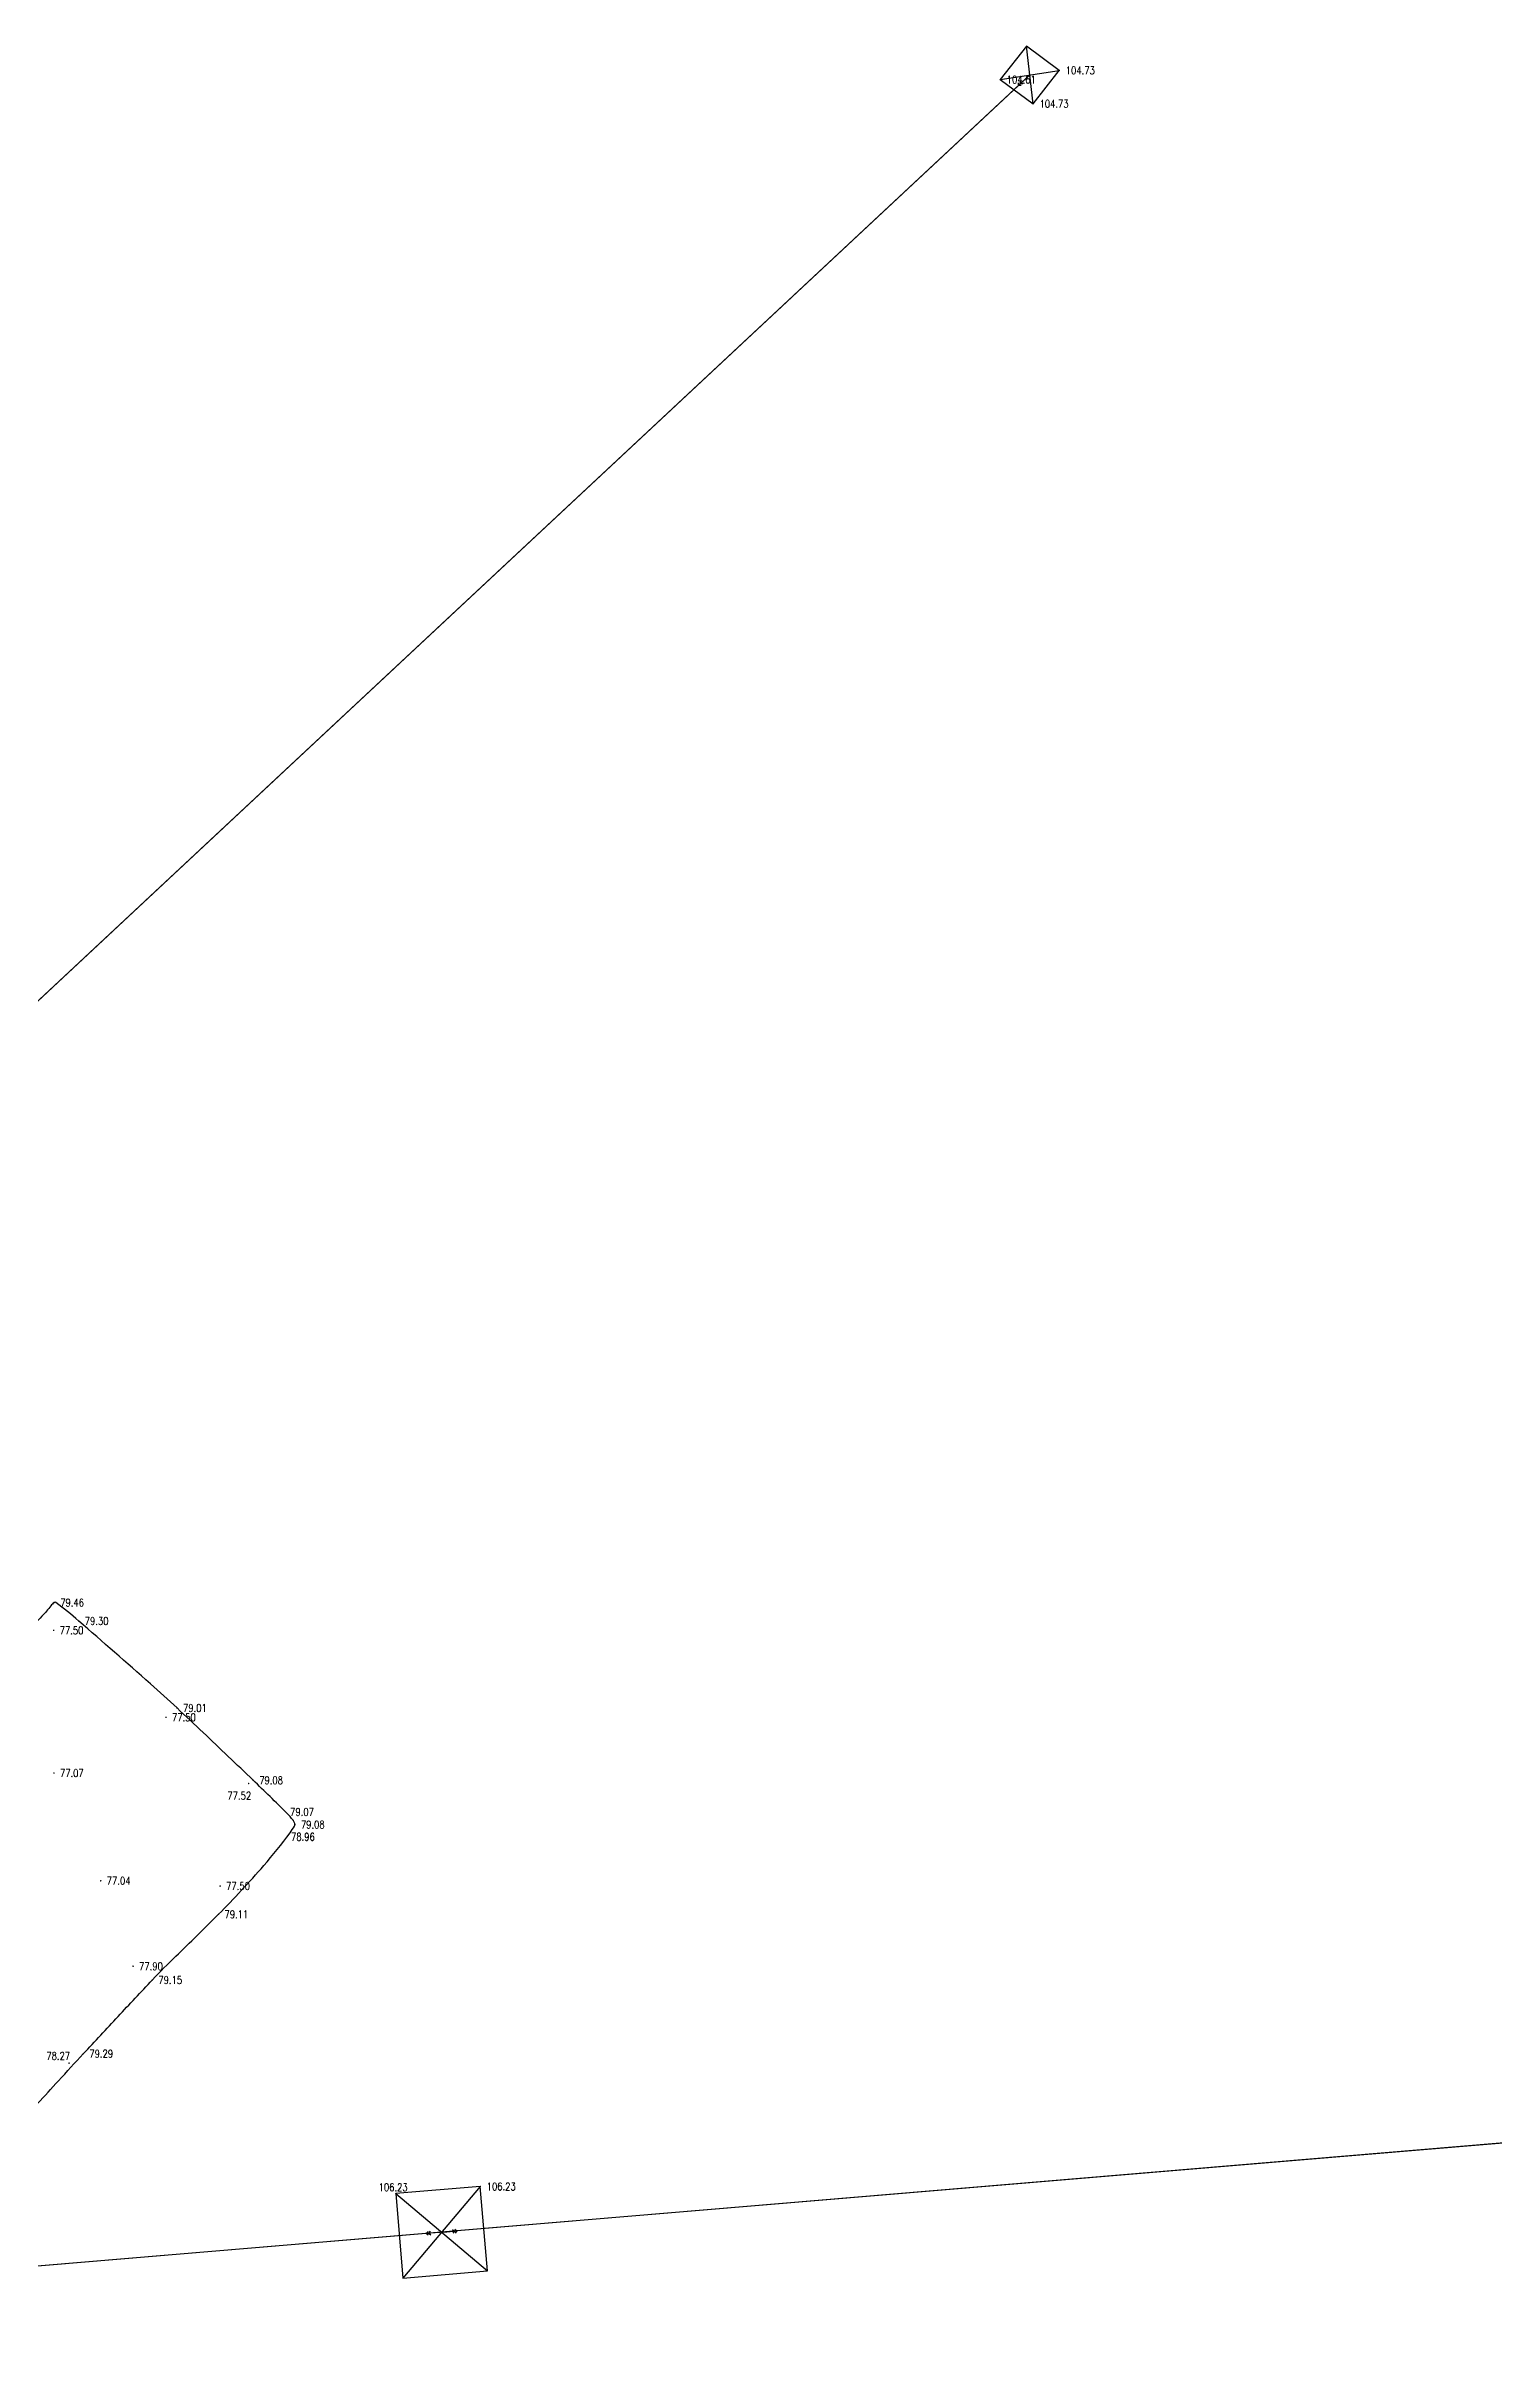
# Model space of a CAD drawing. Extents: x 532522 to 2902776, y -101917278 to 111238625.
# Drawn here: x 1289456 to 1477468, y 3051454 to 3351768 of the extents above; entities that cross this region are included whole.
import ezdxf
from ezdxf.enums import TextEntityAlignment as Align

# ---------------------------------------------------------------- set-up
doc = ezdxf.new("R2010")
doc.units = 0
doc.header["$LTSCALE"] = 1000
doc.header["$MEASUREMENT"] = 0
doc.layers.get('0').update_dxf_attribs({"linetype": 'CONTINUOUS'})
doc.layers.add('Õ÷μØºìÏß', color=20, linetype='CONTINUOUS')
doc.layers.add('新地形图', color=7, linetype='CONTINUOUS')
doc.styles.add('HZ', font='rs', dxfattribs={"width": 0.8, "bigfont": 'hztxt'})
doc.linetypes.add('10421', pattern='A,2,[150,AAA.SHX,S=1,R=0,X=0,Y=1],1e-11', length=2)

# ---------------------------------------------------------------- blocks, each defined once
blk = doc.blocks.new('gc013a')
at = {"linetype": 'Continuous'}
blk.add_line((0.5, 0), (4, 0), dxfattribs=at)
at = {"linetype": 'Continuous', "flags": 128}
for points in [[(2.88, 0.5), (3.38, 0), (2.88, -0.5)], [(3.5, 0.5), (4, 0), (3.5, -0.5)]]:
    blk.add_lwpolyline(points, dxfattribs=at)
blk = doc.blocks.new('GC200')
at = {"linetype": 'Continuous', "const_width": 0.2, "flags": 128}
blk.add_lwpolyline([(-0.1, 0, 1), (0.1, 0, 1)], format="xyb", close=True, dxfattribs=at)
blk = doc.blocks.new('A$C22E77CCE')
at = {"layer": '新地形图', "color": 53, "linetype": 'Continuous'}
for p, q in [((545651, 718504), (544787, 725979)), ((543758, 720876), (254724, 450963)), ((541384, 721652), (549054, 722831)), ((711447, 462367), (470815, 442137)), ((473841, 447914), (463802, 436025)), ((462874, 446986), (474769, 436953)), ((466829, 441802), (276879, 425833))]:
    blk.add_line(p, q, dxfattribs=at)
at = {"layer": '新地形图', "color": 53, "linetype": 'Continuous', "flags": 128}
blk.add_lwpolyline([(541384, 721652), (545651, 718504), (549054, 722831), (544787, 725979)], close=True, dxfattribs=at)
for points in [[(545219, 722241), (253262, 449598)], [(713440, 462535), (468822, 441969), (274886, 425665)]]:
    blk.add_lwpolyline(points, dxfattribs=at)
at = {"layer": '新地形图', "color": 53, "linetype": '10421', "flags": 128}
blk.add_lwpolyline([(377501, 469923, 0.004541), (389526, 460548, 0.0006132), (395252, 456178, 0.0014132), (397744, 454292, 0.0141568), (401848, 451382, 0.0199415), (404896, 449520, 0.0427231), (405902, 449067, 0.0983384), (406379, 448999, 0.1055663), (406853, 449127, 0.0589431), (407575, 449614, 0.0198498), (409572, 451474, 0.0092316), (413623, 455716, 0.0011568), (419061, 461650, -0.0019519), (422289, 465163, -0.0011947), (426805, 470014, -0.0012187), (431254, 474748, -0.012436), (434310, 477825, 0.0069405), (439843, 483279, 0.0147086), (445727, 489601, 0.0232565), (449134, 493872, 0.0237527), (449701, 494737, 0.114692), (449765, 494944, 0.1160593), (449729, 495175, 0.070665), (449536, 495506, 0.028884), (448715, 496429, 0.0058425), (444352, 500698, 0.0009618), (437862, 506878, 0.0018438), (434457, 510083, 0.0067343), (430992, 513234, 0.0025508), (421692, 521384, 0.0173471), (418732, 523776, 0.321017), (418505, 523782, 0.0814449), (418066, 523364, -0.0275353), (416914, 522006, -0.0014935), (412927, 517822, -0.001354), (408502, 513233, -0.0206588), (402299, 507340, 0.0259803), (397415, 502602, 0.0605494), (393993, 497884, -0.057894), (390441, 492933, -0.0006469), (389270, 491647, -0.0001143), (382625, 484382, -0.0056507), (375173, 476419, 0.0279206), (373737, 474741, 0.2340968), (373679, 474440, 0.0637852), (374090, 473455, 0.0282224), (374731, 472474, 0.0429252), (375240, 471896, -0.0230957)], format="xyb", close=True, dxfattribs=at)
at = {"layer": '新地形图', "color": 53, "linetype": 'Continuous', "elevation": 106230, "flags": 128}
blk.add_lwpolyline([(473841, 447914), (462874, 446986), (463802, 436025), (474769, 436953)], close=True, dxfattribs=at)
at = {"layer": '新地形图', "color": 53, "linetype": 'Continuous', "xscale": 500, "yscale": 500}
for p, zscale in [((541384, 721652, 104605), 1000), ((549054, 722831, 104732), 1000), ((545651, 718504, 104728), 1000), ((418505, 523782, 79460), 1000), ((418433, 520178, 77500), 500), ((421692, 521384, 79296), 1000), ((433026, 508870, 77500), 500), ((434457, 510083, 79006), 1000), ((418472, 501630, 77070), 500), ((443768, 500273, 77520), 1000), ((444352, 500698, 79081), 1000), ((449536, 495506, 79067), 1000), ((449134, 493872, 78956), 1000), ((449765, 494944, 79077), 1000), ((424551, 487632, 77040), 500), ((440060, 486942, 77500), 500), ((439843, 483279, 79111), 1000), ((428753, 476537, 77900), 500), ((431254, 474748, 79145), 1000), ((420439, 463946, 78274), 1000), ((422289, 465163, 79287), 1000), ((473841, 447914, 106230), 1000), ((462874, 446986, 106225), 1000)]:
    blk.add_blockref('GC200', p, dxfattribs=dict(at, zscale=zscale))
at = {"layer": '新地形图', "color": 53, "linetype": 'Continuous', "xscale": 500, "yscale": 500, "zscale": 500}
for p, rotation in [((545219, 722241), 223.0408258225825), ((468822, 441969), 184.805528836093), ((468822, 441969), 4.805639095428562)]:
    blk.add_blockref('gc013a', p, dxfattribs=dict(at, rotation=rotation))
at = {"layer": '新地形图', "color": 53, "linetype": 'Continuous', "style": 'HZ', "width": 0.8}
for s, p in [('104.61', (544109, 721652)), ('104.73', (551779, 722831)), ('104.73', (548376, 718504)), ('79.46', (420830, 523782)), ('77.50', (420758, 520178)), ('79.30', (424017, 521384)), ('79.01', (436782, 510083)), ('77.50', (435351, 508870)), ('77.07', (420797, 501630)), ('77.52', (442549, 498699)), ('79.08', (446677, 500698)), ('79.07', (450694, 496588)), ('78.96', (450809, 493343)), ('79.08', (452090, 494944)), ('77.04', (426876, 487632)), ('77.50', (442385, 486942)), ('79.11', (442168, 483279)), ('77.90', (431078, 476537)), ('79.15', (433579, 474748)), ('79.29', (424614, 465163)), ('78.27', (419030, 464886)), ('106.23', (462528, 447819)), ('106.23', (476566, 447914))]:
    blk.add_text(s, height=1000, dxfattribs=at).set_placement(p, align=Align.MIDDLE)

msp = doc.modelspace()

# ---------------------------------------------------------------- block references
at = {"layer": 'Õ÷μØºìÏß', "color": 1, "linetype": 'Continuous'}
msp.add_blockref('A$C22E77CCE', (871984, 2625789), dxfattribs=at)

doc.saveas('drawing.dxf')
